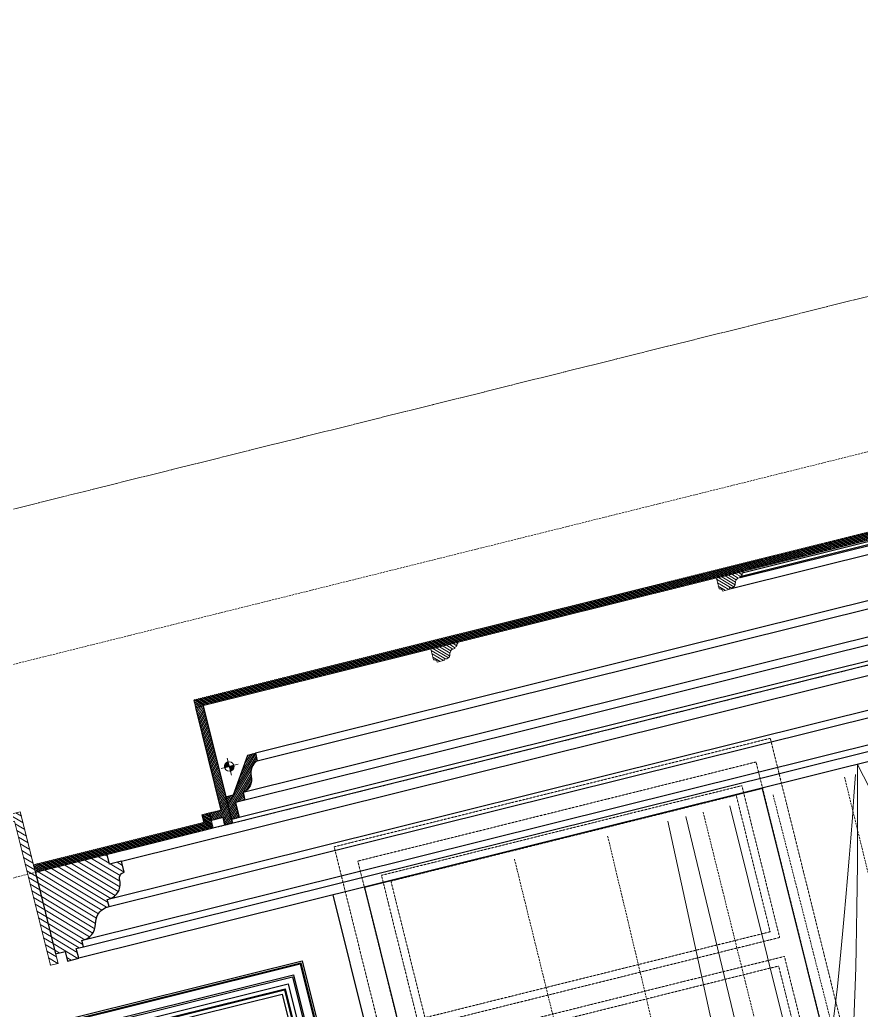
# Model space of a CAD drawing. Header units: inches. Extents: x 122939 to 389145, y 29603 to 574065.
# Drawn here: x 377213 to 379366, y 517874 to 520407 of the extents above; entities that cross this region are included whole.
import ezdxf

# ---------------------------------------------------------------- set-up
doc = ezdxf.new("R2010")
doc.units = ezdxf.units.IN
doc.header["$MEASUREMENT"] = 0
for name, pattern in [('DASHED', [0.75, 0.5, -0.25]), ('HIDDEN', [0.375, 0.25, -0.125]), ('PHANTOM-Z', [69.2, 60, -1.4, 2.5, -1.4, 2.5, -1.4])]:
    doc.linetypes.add(name, pattern=pattern)
for name, color, linetype, lineweight in [('1st floor$0$A-FLOR-HRAL', 4, 'Continuous', 18), ('a-cut', 30, 'PHANTOM-Z', 18), ('A-FLOR-TIL1', 6, 'Continuous', 18), ('A-WALL-HATCH', 8, 'Continuous', 20), ('Fabric', 253, 'Continuous', 0), ('GRC', 41, 'Continuous', 0), ('GRC Hatch', 253, 'Continuous', 0)]:
    doc.layers.add(name, color=color, linetype=linetype, lineweight=lineweight)
for name, color, linetype in [('8', 8, 'Continuous'), ('A-Hidden', 8, 'HIDDEN'), ('A-WALL', 7, 'Continuous'), ('gypsum', 31, 'Continuous'), ('Layer7', 8, 'Continuous')]:
    doc.layers.add(name, color=color, linetype=linetype)
pattern_1 = [(45.00000000000003, (-526979.9504760304, -8484.251729748095), (-2.651650429449551, 2.651650429449554), [])]

# ---------------------------------------------------------------- blocks, each defined once
blk = doc.blocks.new('win1')
at = {"color": 252, "linetype": 'HIDDEN', "ltscale": 0.5}
for p, q in [((99.8256847942248, 2748.834124265006), (99.82568479434121, 2348.585318290337, -2.199899936779483e-07)), ((1050.174315158627, 2748.834124264831), (99.8256847942248, 2748.834124265006)), ((1050.174315158627, 2748.834124264831), (1050.174315159093, 2348.585318290221, -2.199899936779483e-07)), ((99.82568479469046, 2348.585318290279, -2.199899936779483e-07), (1050.174315159093, 2348.585318290221, -2.199899936779483e-07))]:
    blk.add_line(p, q, dxfattribs=at)
for points, elevation in [([(-2.328306436538696e-08, 2848.834124264948), (1149.999999976775, 2848.834124265006), (1149.999999976892, -101.1658832578105), (-2.328306436538696e-08, -101.1658832576941)], -1.359104055742907e-10), ([(119.8385970300296, 2728.821212028968), (1030.161402922939, 2728.821212028794), (1030.161402923055, 2368.598230525327), (119.8385970303789, 2368.598230525444)], 4.56198688798913e-07), ([(99.58979102165904, 2298.585318290454), (1050.41020893323, 2298.585318289639), (1050.410208932357, 398.5853182766587), (99.58979102084413, 398.5853182775318)], 4.56198688798913e-07), ([(119.8385970310192, 2278.33651228121), (1030.16140292387, 2278.336512280395), (1030.161402922939, 418.8341242860188), (119.8385970302043, 418.8341242868337)], 4.56198688798913e-07)]:
    blk.add_lwpolyline(points, close=True, dxfattribs=dict(at, elevation=elevation))
at = {"color": 252, "linetype": 'HIDDEN', "ltscale": 0.5, "elevation": -1.359104055742907e-10}
blk.add_lwpolyline([(49.99999997694977, 2798.834124264773), (1099.999999977008, 2798.834124264598), (1099.999999976542, -101.1658832576941), (49.99999997671694, -101.1658832574612), (49.99999997694977, 2798.834124265064), (1099.99999997695, 2798.834124264715), (1099.999999976833, -101.1658832578105)], dxfattribs=at)
blk = doc.blocks.new('half')
at = {"layer": 'GRC Hatch', "lineweight": 0, "ltscale": 5}
h = blk.add_hatch(dxfattribs=at)
h.set_pattern_fill('ANSI31', color=256, scale=30.00000000000001)
h.set_pattern_definition([(135, (111029.2882307031, -5.820766091346741e-11), (2.651650429449549, 2.651650429449553), [])])
h.paths.add_polyline_path([(60616.9776558344, 11176.45348227199), (60616.9776558344, 11196.45348227205), (60586.21424482542, 11196.45348227193), (60586.21424482542, 11466.45348227205), (60566.21424482536, 11466.45348227205), (60566.21424482542, 11156.45348227205), (60586.21424482536, 11156.45348227193), (60586.21424482542, 11176.45348227205)])
edge = h.paths.add_edge_path()
edge.add_line((60466.21424482542, 11316.45348227199), (60466.21424482542, 11296.45348227199))
edge.add_arc((60453.69515682996, 11261.08270513627), 37.52092002368126, 0.5661990946921946, 70.50915648577922, ccw=False)
edge.add_arc((60527.02056506777, 11261.7874710543), 35.80787787709507, 180.5344194091436, 260.6681698821923)
edge.add_line((60521.21424482536, 11226.45348227135), (60521.21424482531, 11206.45348227193))
edge.add_line((60521.21424482547, 11206.45348227205), (60546.2142448255, 11206.45348227205))
edge.add_line((60546.21424482542, 11206.45348227205), (60546.21424482542, 11166.45348227228))
edge.add_line((60546.21424482536, 11166.45348227216), (60566.21424482536, 11166.45348227192))
edge.add_line((60566.21424482536, 11166.45348227193), (60566.21424482536, 11226.45348227112))
edge.add_line((60566.21424482547, 11226.45348227123), (60546.21424482547, 11226.45348227146))
edge.add_line((60546.21424482542, 11226.45348227135), (60486.21424482542, 11316.4534822717))
edge.add_line((60486.2142448253, 11316.45348227181), (60466.2142448253, 11316.45348227205))
at = {"layer": 'gypsum', "ltscale": 5, "elevation": 1.2598110122e-06}
blk.add_lwpolyline([(60616.9776558344, 11176.45348227199), (60616.9776558344, 11196.45348227205), (60586.21424482542, 11196.45348227193), (60586.21424482542, 11466.45348227205), (60566.21424482536, 11466.45348227205), (60566.21424482542, 11156.45348227205), (60586.21424482536, 11156.45348227193), (60586.21424482542, 11176.45348227205), (60616.9776558344, 11176.45348227199)], dxfattribs=at)
blk.add_lwpolyline([(60466.21424482542, 11316.45348227199), (60466.21424482542, 11296.45348227205, -0.3150251714978598), (60491.21424482169, 11261.45348227496, 0.3646312828489309), (60521.21424482536, 11226.45348227135), (60521.21424482547, 11206.45348227205), (60546.21424482542, 11206.45348227205), (60546.21424482536, 11166.45348227216), (60566.21424482536, 11166.45348227193), (60566.21424482547, 11226.45348227123), (60546.21424482542, 11226.45348227135), (60486.2142448253, 11316.45348227181)], format="xyb", close=True, dxfattribs=at)
blk = doc.blocks.new('light')
at = {"layer": '1st floor$0$A-FLOR-HRAL'}
h = blk.add_hatch(dxfattribs=at)
h.set_pattern_fill('ANSI31', color=256, style=0)
h.set_pattern_definition([(45, (3.667440446733962, 0), (-0.0883883476483184, 0.0883883476483185), [])])
h.paths.add_polyline_path([(50492.27574403631, 1889.624619793962), (50492.27574403636, 1901.725888192479, 0.4142135623730951), (50480.17447563785, 1889.62461979402)])
h.paths.add_polyline_path([(50492.27574403631, 1877.523351395444, 0.4142135623730951), (50504.37701243482, 1889.624619793962), (50492.27574403631, 1889.624619793962)])
for p, q in [((50492.27574403636, 1866.364929814939), (50492.27574403631, 1911.081532535434)), ((50471.25148981024, 1889.624619793962), (50515.4788235125, 1889.62461979402))]:
    blk.add_line(p, q, dxfattribs=at)
blk.add_circle((50492.27574403631, 1889.624619793962), 12.10126839851727, dxfattribs=at)
blk = doc.blocks.new('ceil003')
at = {"layer": '8'}
h = blk.add_hatch(dxfattribs=at)
h.set_pattern_fill('ANSI31', color=256, scale=29.99999999999999, angle=1.590277340731758e-15, style=0)
h.set_pattern_definition(pattern_1)
h.paths.add_polyline_path([(0, -19.99999999115244), (1.164153218269348e-10, 9.022187441587448e-09), (-1674.911904843233, -5.820766091346741e-10), (-1674.911904842942, -20.00000000064028)])
h = blk.add_hatch(dxfattribs=at)
h.set_pattern_fill('ANSI31', color=256, scale=29.99999999999999, angle=1.590277340731758e-15, style=0)
h.set_pattern_definition(pattern_1)
h.paths.add_polyline_path([(2.328306436538696e-10, -19.99999999103602), (1.164153218269348e-10, 9.022187441587448e-09), (1674.911904843408, -5.820766091346741e-10), (1674.911904843233, -20.00000000046566)])
h = blk.add_hatch(dxfattribs=at)
h.set_pattern_fill('ANSI31', color=256, scale=29.99999999999999, angle=1.590277340731758e-15, style=0)
h.set_pattern_definition([(45.00000000000003, (-54370.65992262278, -10452.20948779205), (-2.651650429449549, 2.651650429449554), [])])
h.paths.add_polyline_path([(2174.829146219417, -310.0000116994488), (2174.829146219417, -330.0000116993906), (1705.675315851986, -330.0000116988085), (1705.675315851811, -290.0000116990414), (1725.675315852161, -290.0000116992742), (1725.675315851986, -310.0000116992742)])
at = {"layer": 'A-WALL-HATCH'}
h = blk.add_hatch(dxfattribs=at)
h.set_pattern_fill('ANSI31', color=256, scale=50, angle=-13.97142328298573, style=0)
h.set_pattern_definition([(45.00000000000001, (-55852.49909624964, -57999.73767404351), (-4.419417382415926, 4.419417382415928), [])])
edge = h.paths.add_edge_path()
edge.add_line((302.1805738096009, -19.99999848654261), (302.1805738095694, -48.37418972999019))
edge.add_arc((302.1805738093099, -56.18668973009335), 7.812499999999999, 89.99999999998386, 179.9999999999839)
edge.add_line((294.3680738098337, -56.18668973003514), (275.6180738098568, -56.18668973000195))
edge.add_line((275.6180738094845, -56.18668972980231), (275.6180738094861, -49.93668972976766))
edge.add_arc((268.6049833951984, -45.18441021052422), 8.471575873886328, 269.2454723607782, 325.8772603763292, ccw=False)
edge.add_arc((268.5574931024457, -43.82172708120197), 9.8337331454836, 200.3020027309789, 269.62670473501373, ccw=False)
edge.add_arc((216.2970659747953, -61.37205080181593), 45.30040932053804, 18.18592639775025, 30.09764001402735)
edge.add_arc((246.7430455689318, -43.57262766809436), 10.03429423482947, 29.3458222726193, 84.05153147357566)
edge.add_arc((243.7110106346081, -69.49401398497866), 36.13183004922327, 83.52922315540751, 91.62468517509227)
edge.add_line((242.6865899431868, -33.37670919997618), (242.6865899431818, -30.4234009831591))
edge.add_arc((243.5360339893377, -6.521914323675446), 23.91657625425081, 257.9630168329807, 267.96460009574935, ccw=False)
edge.add_arc((239.3840043621021, -26.35559929313604), 3.653872664903471, 198.8512363217456, 256.7800205599295, ccw=False)
edge.add_arc((252.4412989543634, -20.48166284197941), 17.95877705049954, 190.9931405080333, 203.1300132639854, ccw=False)
edge.add_line((234.8120650994824, -23.90624848916195), (231.6870650995992, -23.90624848910453))
edge.add_line((231.6870650995406, -23.90624848892912), (231.6870650995346, -19.99999848890571))
edge.add_line((231.6870650994824, -19.99999848916195), (302.1805738096185, -19.99999848920797))
h = blk.add_hatch(dxfattribs=at)
h.set_pattern_fill('ANSI31', color=256, scale=50, angle=-13.97142328298573, style=0)
h.set_pattern_definition([(44.99999999999999, (-55099.76776521647, -57999.7376740434), (-4.419417382415926, 4.419417382415928), [])])
edge = h.paths.add_edge_path()
edge.add_line((1054.911904842535, -19.99999848671723), (1054.911904842505, -48.37418973016611))
edge.add_arc((1054.911904842244, -56.18668973015156), 7.812499999999999, 89.9999999999839, 179.9999999999839)
edge.add_line((1047.099404842651, -56.18668973015156), (1028.34940484268, -56.18668973011881))
edge.add_line((1028.349404842535, -56.18668973003514), (1028.349404842535, -49.93668972999876))
edge.add_arc((1021.336314428074, -45.18441021098988), 8.471575873886328, 269.2454723607782, 325.8772603763292, ccw=False)
edge.add_arc((1021.288824135379, -43.82172708131839), 9.8337331454836, 200.3020027309789, 269.62670473501373, ccw=False)
edge.add_arc((969.0283970078453, -61.37205080216518), 45.30040932053804, 18.18592639775025, 30.09764001402735)
edge.add_arc((999.4743766021566, -43.57262766826898), 10.03429423482947, 29.3458222726193, 84.05153147357571)
edge.add_arc((996.4423416676582, -69.4940139852115), 36.13183004922327, 83.52922315540752, 91.62468517509228)
edge.add_line((995.4179209760041, -33.37670920038363), (995.4179209760041, -30.42340098356726))
edge.add_arc((996.267365022446, -6.521914323908277), 23.91657625425081, 257.9630168329807, 267.96460009574935, ccw=False)
edge.add_arc((992.1153353949194, -26.35559929348528), 3.653872664903471, 198.8512363217455, 256.7800205599295, ccw=False)
edge.add_arc((1005.172629987181, -20.48166284209583), 17.95877705049954, 190.9931405080333, 203.1300132639854, ccw=False)
edge.add_line((987.5433961325325, -23.9062484895112), (984.4183961326489, -23.90624848945299))
edge.add_line((984.4183961325907, -23.90624848927837), (984.4183961325907, -19.99999848925654))
edge.add_line((984.4183961328235, -19.99999848927837), (1054.911904842957, -19.99999848932567))
at = {"layer": 'GRC Hatch'}
h = blk.add_hatch(dxfattribs=at)
h.set_pattern_fill('ANSI31', color=256, scale=99.99999999999999, angle=-13.97142328298569)
h.set_pattern_definition([(45.00000000000001, (-97644.67968926794, -30431.66796127148), (-8.838834764831844, 8.838834764831848), [])])
h.paths.add_polyline_path([(2174.829146219068, -570.0000122810015), (2174.829146222502, -170.0000122810598), (2394.829146218777, -170.0000122810015), (2394.829146218894, -190.0000122809433), (2194.829146219301, -190.0000122807687), (2194.829146219359, -570.0000122808851)])
h = blk.add_hatch(dxfattribs=at)
h.set_pattern_fill('ANSI31', color=256, scale=99.99999999999994, angle=-13.97142328298569)
h.set_pattern_definition([(45.00000000000001, (-97644.67968926794, -30431.66796127148), (-8.83883476483184, 8.838834764831844), [])])
edge = h.paths.add_edge_path()
edge.add_line((1985.717415035935, -355.2656353514176), (1985.717415035929, -330.0000122812579))
edge.add_line((1985.717415036343, -330.000012281118), (2174.829146219693, -330.0000122811084))
edge.add_line((2174.829146219359, -330.0000122812344), (2174.8291462193, -544.5558778729129))
edge.add_line((2174.829146219301, -544.5558778725099), (2149.56352314917, -544.5558778726427))
edge.add_line((2149.563523149525, -544.5558778729755), (2149.563523149527, -570.0000122812612))
edge.add_line((2149.563523149234, -570.0000122809433), (2120.338744493067, -570.0000122808842))
edge.add_line((2120.338744493201, -570.0000122811762), (2120.338744493197, -544.4291226676929))
edge.add_line((2120.338744492794, -544.429122667585), (2101.093581636481, -544.4291226676194))
edge.add_line((2101.093581637193, -544.4291226678179), (2101.206645366037, -527.8009295302954))
edge.add_arc((2098.597881923721, -485.604043189087), 42.27745100630982, 192.2156514328694, 273.5377287136627, ccw=False)
edge.add_arc((2010.423346992058, -506.4532416136935), 48.34277912118122, 14.25477234574264, 42.84373411618061)
edge.add_arc((2014.73490060732, -503.5241914562066), 43.19686264071839, 43.8840101508087, 92.05516853322047)
edge.add_line((2013.185784811096, -460.3551147661638), (2013.077162085936, -441.6729229207335))
edge.add_arc((2010.311994131596, -401.9954820831772), 39.77367804540343, 180.8074337642408, 273.98656516555576, ccw=False)
edge.add_arc((1947.517412219895, -402.8047541370615), 23.02619725845581, 0.6190602264999489, 29.75751685787328)
edge.add_arc((1954.972854904132, -399.3016398361651), 14.8298319246997, 32.30517389911812, 92.87040096121709)
edge.add_line((1954.230221496604, -384.4904140079161), (1954.230221496593, -355.2656353517912))
edge.add_line((1954.230221496662, -355.265635351534), (1985.717415036313, -355.265635351542))
at = {"layer": 'GRC'}
for points in [[(2.328306436538696e-10, -20.00000000005821), (5.820766091346741e-11, 0), (1674.911904843408, -5.820766091346741e-10), (1674.911904843233, -20.00000000046566)], [(1.746229827404022e-10, -20), (2.91038304567337e-10, -3.492459654808044e-10), (-1674.911904842651, -4.656612873077393e-10), (-1674.91190484236, -20.00000000046566)]]:
    blk.add_lwpolyline(points, close=True, dxfattribs=at)
at = {"layer": 'GRC', "elevation": 9.713647159279243e-07}
blk.add_lwpolyline([(2174.829146219068, -570.0000122810015), (2174.829146222502, -170.0000122810598), (2394.829146218777, -170.0000122810015), (2394.829146218894, -190.0000122809433), (2194.829146219301, -190.0000122807687), (2194.829146219359, -570.0000122808851)], close=True, dxfattribs=at)
at = {"layer": 'GRC', "elevation": 9.72804892549221e-07}
blk.add_lwpolyline([(2174.829146219417, -330.0000116993906), (1705.67531585187, -330.0000116992742), (1705.675315851928, -290.0000116991578), (1725.675315852161, -290.0000116992742), (1725.675315851986, -310.0000116992742), (2174.829146219417, -310.0000116994488)], dxfattribs=at)
at = {"layer": 'gypsum', "color": 8}
for p, q in [((-227.3259174799314, -23.90625000273576), (231.6870650997735, -23.90625000244472)), ((242.6865899434197, -33.37671071343357), (-239.3487742567086, -33.36218546581222)), ((242.6865899430704, -30.42340249626432), (-238.3254423230537, -30.42340251529822)), ((-271.2569261900499, -56.18669124343432), (275.6180738104158, -56.18669124331791))]:
    blk.add_line(p, q, dxfattribs=at)
at = {"layer": 'gypsum', "lineweight": 0}
for points in [[(302.1805738099501, -20.00000000017462), (302.1805738100084, -48.37419124366716, 0.4142135623730696), (294.3680738102994, -56.18669124331791), (275.6180738104158, -56.18669124331791), (275.6180738100666, -49.93669124331791, -0.2522580878900783), (268.4934245086624, -53.6552530284971, -0.3120623172866313), (259.3346628578729, -47.23372358997585, 0.0520215070008044), (255.4897151875193, -38.65502495109104, 0.2433378965035784), (247.782939158089, -33.59236455091741, 0.0353378151643051), (242.6865899433033, -33.37671071337536), (242.6865899430704, -30.42340249626432, -0.0436678643667718), (238.5483989436761, -29.91264298220631, -0.2582860905383594), (235.9261228769901, -27.53621127770748, -0.0530066584703844), (234.8120651000063, -23.90625000256114), (231.6870650997735, -23.90625000244472), (231.6870651000063, -20.00000000215368), (302.180573810183, -20.00000000221189)], [(1054.911904842942, -20.00000000046566), (1054.911904842884, -48.37419124389999, 0.4142135623730696), (1047.099404843175, -56.18669124378357), (1028.349404843349, -56.18669124366716), (1028.349404843, -49.93669124355074, -0.2522580878900783), (1021.224755541654, -53.65525302890455, -0.3120623172866313), (1012.065993890923, -47.23372359049972, 0.0520215070008044), (1008.221046220686, -38.65502495109104, 0.2433378965035784), (1000.514270191255, -33.59236455080099, 0.0353378151643051), (995.4179209760041, -33.37671071372461), (995.4179209761205, -30.42340249649715, -0.0436678643667718), (991.279729976668, -29.91264298261376, -0.2582860905383594), (988.6574539098656, -27.53621127805673, -0.0530066584703844), (987.5433961330564, -23.90625000296859), (984.4183961327071, -23.90625000267755), (984.4183961331146, -20.00000000256114), (1054.911904843349, -20.00000000261934)]]:
    blk.add_lwpolyline(points, format="xyb", dxfattribs=at)
at = {"layer": 'gypsum', "elevation": 9.72804892549221e-07}
blk.add_lwpolyline([(1985.717415035935, -355.2656353514176), (1985.717415036343, -330.000012281118), (2174.829146219359, -330.0000122812344), (2174.829146219301, -544.5558778725099), (2149.563523149525, -544.5558778729755), (2149.563523149234, -570.0000122809433), (2120.338744493201, -570.0000122811762), (2120.338744492794, -544.429122667585), (2101.093581637193, -544.4291226678179), (2101.206645365746, -527.8009295303491, -0.3705169008587136), (2057.277671449061, -494.5496046535554, 0.1253939634110558), (2045.868805880484, -473.5800954699516, 0.2133372465863159), (2013.185784811096, -460.3551147661638), (2013.0771620858, -441.6729229209013, -0.4305600987388585), (1970.542265449301, -402.5559692237293, 0.127830023496442), (1967.507230190735, -391.3761523992871, 0.2705942841741583), (1954.230221496604, -384.4904140079161), (1954.230221496662, -355.265635351534)], format="xyb", close=True, dxfattribs=at)
blk.add_blockref('half', (-58911.30233998253, -11486.45348227076, -1.259811012403376e-06))
at = {"layer": 'A-FLOR-TIL1', "xscale": -0.9999999999999994, "rotation": 359.9999999999983}
blk.add_blockref('light', (52120.27606904175, -2076.475453409308, 5.839099065596651e-06), dxfattribs=at)
blk = doc.blocks.new('drape wall')
at = {"layer": 'Layer7', "linetype": 'HIDDEN', "lineweight": 0, "ltscale": 20}
for p, q in [((10084.60517559625, -20785.66429579159, -1.288495435008355e-09), (10078.20399174833, -23549.18646461674, -9.901913900042976e-09)), ((10330.20167706447, -20785.66429579171, -6.224828413142652e-09), (10303.95186279673, -23571.17821913172, -3.361502001384374e-08)), ((10582.06274531258, -20785.66429579159, -3.713956689727469e-08), (10582.06274531246, -23565.77655740984, -1.417888204999652e-07)), ((10766.49957915681, -20785.66429579165), (10782.55378741439, -23566.47737321275)), ((10954.85517559608, -20785.66429579159, -1.288495435007508e-09), (10948.45399174822, -23549.18646461697, -9.901913900042976e-09))]:
    blk.add_line(p, q, dxfattribs=at)
at = {"layer": 'Layer7', "lineweight": 0, "ltscale": 20}
for p, q in [((10488.51027545356, -20785.66429579159, 1.003021647338462e-08), (10408.50757675659, -23541.41321291449, 5.63005360165519e-08)), ((10536.75309894001, -20785.66429579159), (10515.5890070523, -23539.71286621416)), ((10652.31274531264, -20785.66429579165, -3.608548149869098e-08), (10652.31274531229, -23565.77672137454, -1.417888290000018e-07))]:
    blk.add_line(p, q, dxfattribs=at)
blk = doc.blocks.new('curtain')
at = {"layer": 'Fabric', "lineweight": 0}
for points, knots in [([(99.48359117447399, 2829.200752970879, -0.0004940175886136645), (-73.60466342663858, 2118.15439144359, -3.364530314735326e-07), (-191.1832430183422, 1765.717604563688, -3.476625327998237e-07), (-554.4672862013103, 1301.72941480967, -3.476625327998237e-07), (-774.7926362817525, 1125.493376757891, -3.476625327998237e-07), (-944.2755838358426, 1129.531008851365, -3.253733592998784e-07), (-1046.872731712996, 1147.8371189998, -3.253572362000613e-07), (-1174.000408830179, 1221.195672744652, -3.263067396000116e-07)], [393.4769343150286, 393.4769343150286, 393.4769343150286, 393.4769343150286, 756.8415233349588, 881.9374408867433, 1071.680382321919, 1208.200708781948, 1265.355330691214, 1265.355330691214, 1265.355330691214, 1265.355330691214]), ([(99.48359117418295, 2829.200752970879, -0.0004940175886136645), (272.5718457752955, 2118.15439144359, -3.364530314735326e-07), (390.1504253669991, 1765.71760456363, -3.476625327998237e-07), (753.4344685500255, 1301.729414809612, -3.476625327998237e-07), (973.7598186304094, 1125.493376757891, -3.476625327998237e-07), (1143.242766184558, 1129.531008851482, -3.253733592998784e-07), (1245.839914061653, 1147.837118999742, -3.253572362000613e-07), (1372.96759117872, 1221.195672744652, -3.263067396000116e-07)], [393.4769343150286, 393.4769343150286, 393.4769343150286, 393.4769343150286, 756.8415233349588, 881.9374408867433, 1071.680382321919, 1208.200708781948, 1265.355330691214, 1265.355330691214, 1265.355330691214, 1265.355330691214]), ([(110.1053041935083, 2805.77291549556, -0.000477818130620858), (297.721901189303, 2232.852400768083, -3.342993148791433e-07), (459.1536230341299, 1787.608764276141, -3.476625327998237e-07), (825.4395067645819, 1351.5318047115, -3.476625327998237e-07), (1045.76485684514, 1175.295766659896, -3.476625327998237e-07), (1215.436752830807, 1179.337900115934, -3.25348510200104e-07), (1318.297913298651, 1197.720393890399, -3.253572197999856e-07), (1372.96759117872, 1221.195672744652, -3.263067396000116e-07), (1372.96759117872, 1221.195672744652, -3.263067396000116e-07), (1372.96759117872, 1221.195672744652, -3.263067396000116e-07), (1372.96759117872, 1221.195672744652, -3.263067396000116e-07)], [348.6125724774761, 348.6125724774761, 348.6125724774761, 348.6125724774761, 756.8415233349588, 881.9374408867433, 1071.680382321919, 1208.200708781948, 1265.782784957043, 1265.782784957043, 1265.782784957043, 1265.786307466203, 1265.786307466203, 1265.786307466203, 1265.786307466203])]:
    blk.add_open_spline(points, degree=3, knots=knots, dxfattribs=at)

msp = doc.modelspace()

# ---------------------------------------------------------------- linework, layer by layer
at = {"layer": 'a-cut'}
msp.add_line((382228.2702359295, 520407.3352212108, 0.0001492088574789532), (376196.9825102433, 518906.7610528928, 0.0001492088574789532), dxfattribs=at)
at = {"layer": 'A-Hidden', "linetype": 'DASHED', "lineweight": 0, "ltscale": 10}
for p, q in [((375857.6926973893, 518425.0813642064, 0.0005694284155330398), (383771.6746875196, 520394.0666759747, 0.0005698194819140432)), ((375985.6547884386, 517910.7607758656, 0.0002783249930852785), (383899.636778569, 519879.7460876336, -0.0006666993509888482))]:
    msp.add_line(p, q, dxfattribs=at)
at = {"layer": 'A-WALL', "elevation": 0.000150186865184018}
msp.add_lwpolyline([(379114.2422639151, 518440.6193129345), (378095.3054519742, 518187.109560343), (378778.5715253533, 515440.8440140326), (379797.5083372943, 515694.353766624)], close=True, dxfattribs=at)
at = {"layer": 'gypsum'}
for p, q in [((380834.0917167406, 519281.9213797195, -0.0003441719828112615), (377816.2681073698, 518531.0919783173, -0.0003441719828112615)), ((378669.8240211452, 515537.4460926971, -0.006223478071006743), (378015.2463580432, 518168.4031678851, -0.005327052516218424))]:
    msp.add_line(p, q, dxfattribs=at)
at = {"layer": 'gypsum', "color": 8}
for p, q in [((377821.0968658291, 518511.683652997, -0.0003441719828112615), (380838.9204751999, 519262.5130543991, -0.0003441719828112615)), ((377473.4932677665, 518254.8966072618, -0.006597499097659994), (381296.8825415193, 519206.149381222, -0.0008723610946490513)), ((380909.1940244388, 519207.8630015402, -0.0003441719828112615), (377784.6246258061, 518430.4754286118, -0.0003441719828112615)), ((380914.0227828978, 519188.4546762207, -0.0003441719828112615), (377789.4533842651, 518411.0671032922, -0.0003441719828112615)), ((380947.940706467, 519155.6739736543, -0.0003441719828112615), (377774.8504945334, 518366.2145045775, -0.0003441719828112615)), ((377442.615963376, 518158.1729196081, -0.006597499097659994), (381344.2948811337, 519128.9040243652, -0.0008963745206405146)), ((377441.6544157875, 518138.6819582951, -0.006597499097659994), (381351.9174700389, 519111.5487816691, -0.0008984035658430201)), ((377376.6459136829, 518035.8708976007, -0.006597499097659994), (381473.1925088557, 519055.0847503663, -0.0008552095178252699)), ((377377.5846913549, 518053.2395776813, -0.006597499097659994), (381450.6117322425, 519066.6018051819, -0.0008754727173424135))]:
    msp.add_line(p, q, dxfattribs=at)
at = {"layer": 'gypsum', "elevation": -0.0003431991779185089}
for points in [[(380969.7634138421, 519150.798558099), (377436.8375032874, 518271.8125768167)], [(381507.7264919112, 519037.3263130065), (377364.1438770819, 518006.4099782359)]]:
    msp.add_lwpolyline(points, dxfattribs=at)
at = {"layer": 'gypsum', "elevation": 0.0001507180851376218}
for points in [[(378343.3370991666, 516361.8201555322), (377656.6229202466, 516190.9668312054), (377248.9928338745, 517829.3625789557), (377935.7070127945, 518000.2159032825)], [(378338.0811311741, 516364.9818286718), (377659.7845933862, 516196.222799198), (377254.2488018671, 517826.200905816), (377932.545339655, 517994.9599352897)], [(378335.2649054947, 516366.6759000774), (377661.4786647917, 516199.0390248773), (377257.0650275463, 517824.5068344105), (377930.8512682494, 517992.1437096106)], [(378307.2093078078, 516383.5524544524), (377678.3552191669, 516227.0946225642), (377285.1206252333, 517807.6302800353), (377913.9747138742, 517964.0881119236)], [(378302.2745844653, 516386.5208861981), (377681.3236509124, 516232.0293459067), (377290.0553485759, 517804.6618482897), (377911.0062821286, 517959.1533885811)], [(378284.0766638548, 516397.4676569682), (377692.2704216827, 516250.2272665172), (377308.2532691863, 517793.7150775196), (377900.0595113584, 517940.9554679706)], [(378271.6560019353, 516404.9391775752), (377699.7419422896, 516262.6479284367), (377320.6739311058, 517786.2435569126), (377892.5879907514, 517928.5348060511)], [(378268.774503677, 516406.6725130252), (377701.4752777395, 516265.529426695), (377323.5554293641, 517784.5102214627), (377890.8546553015, 517925.6533077928)], [(378257.9477303943, 516413.1852464217), (377707.988011136, 516276.3561999777), (377334.3822026469, 517777.9974880663), (377884.3419219051, 517914.8265345101)]]:
    msp.add_lwpolyline(points, close=True, dxfattribs=at)

# ---------------------------------------------------------------- block references
at = {"xscale": -1, "rotation": 13.97142328298682}
msp.add_blockref('curtain', (380136.1791711278, 515780.6369931565, 0.0001508184106951556), dxfattribs=at)
at = {"layer": 'GRC', "xscale": -1}
for name, p, rotation in [('ceil003', (379284.1354651515, 519071.4774442404, -0.0003441719828110581), 13.97142328298682), ('win1', (379821.6041364617, 515804.5987511293, 0.0001500571975785172), 13.9714232829869)]:
    msp.add_blockref(name, p, dxfattribs=dict(at, rotation=rotation))
at = {"layer": 'GRC', "rotation": 13.9714232829869}
msp.add_blockref('drape wall', (363674.5636333421, 535995.6515535095, 0.000150678065135371), dxfattribs=at)

doc.saveas('drawing.dxf')
